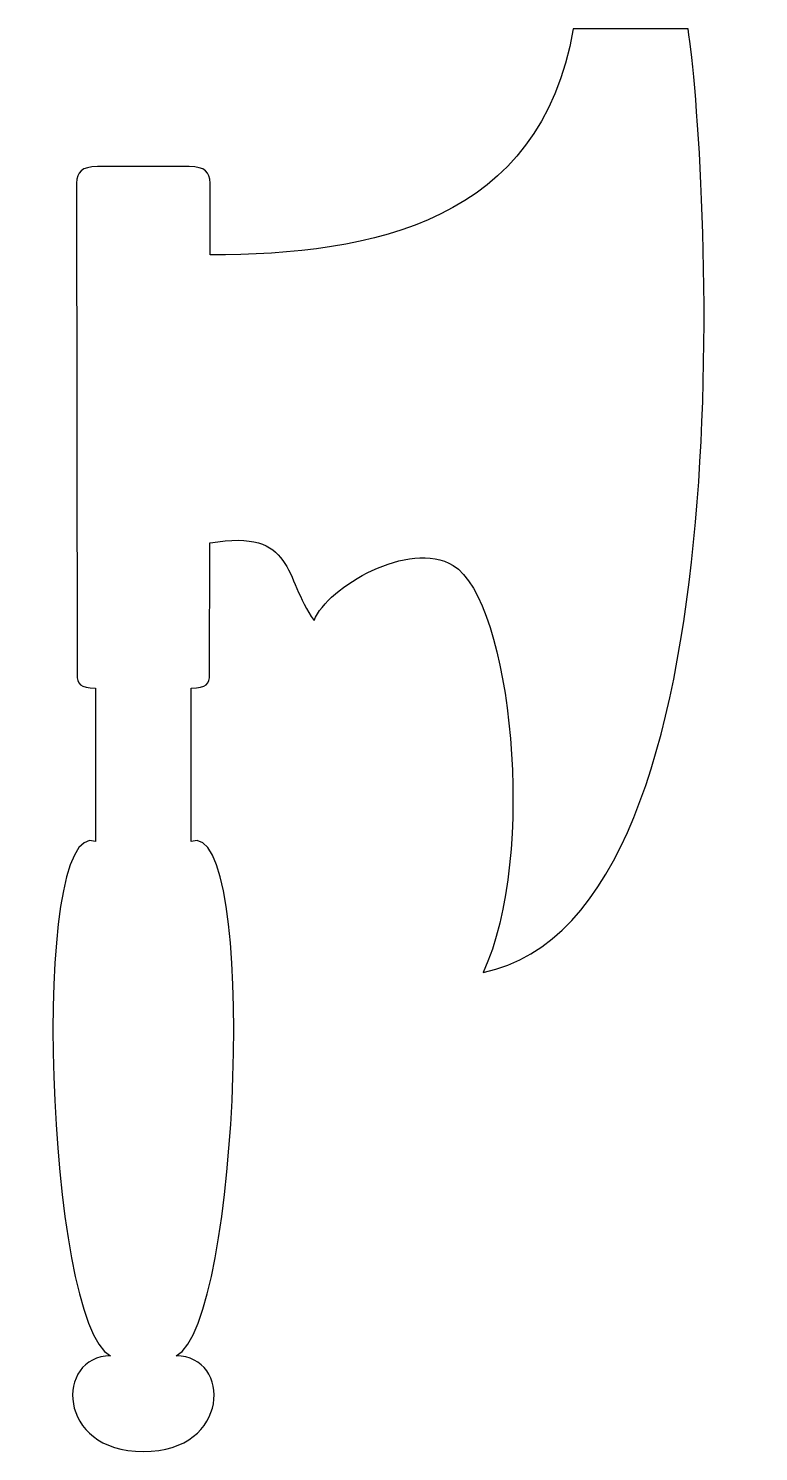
# Model space of a CAD drawing. Header units: centimetres. Extents: x -5.2 to 5.6, y -10.5 to 10.4.
import ezdxf

# ---------------------------------------------------------------- set-up
doc = ezdxf.new("R2010")
doc.units = ezdxf.units.CM
doc.header["$MEASUREMENT"] = 0
doc.layers.add('Layer 1', color=7, linetype='Continuous')

msp = doc.modelspace()

# ---------------------------------------------------------------- linework, layer by layer
at = {"layer": 'Layer 1'}
msp.add_open_spline([(4.55593, 10.4362), (4.81641, 8.77451), (5.59233, -2.62779), (1.53844, -3.44691), (1.53844, -3.44691), (2.34116, -1.7409), (1.95754, 2.02814), (1.09727, 2.54244), (1.09727, 2.54244), (0.4511, 2.92934), (-0.74833, 2.22319), (-0.94793, 1.73319), (-0.94793, 1.73319), (-1.40346, 2.3529), (-1.20847, 3.08778), (-2.47765, 2.87275), (-2.47765, 2.87275), (-2.47765, 2.87275), (-2.48313, 2.8728), (-2.48313, 2.8728), (-2.48313, 2.8728), (-2.48313, 2.8728), (-2.48535, 0.93071), (-2.48535, 0.93071), (-2.48535, 0.93071), (-2.48535, 0.80212), (-2.52536, 0.73553), (-2.75816, 0.73553), (-2.75816, 0.73553), (-2.75816, 0.73553), (-2.75805, -1.51925), (-2.75805, -1.51925), (-2.75805, -1.51925), (-1.77039, -1.15883), (-2.02986, -8.58931), (-2.97538, -9.09149), (-2.97538, -9.09149), (-2.16726, -9.08932), (-2.16734, -10.49817), (-3.461, -10.49817), (-3.461, -10.49817), (-4.75341, -10.49817), (-4.75354, -9.08932), (-3.94532, -9.09149), (-3.94532, -9.09149), (-4.89097, -8.58933), (-5.1514, -1.15888), (-4.16268, -1.51926), (-4.16268, -1.51926), (-4.16268, -1.51926), (-4.16257, 0.73552), (-4.16257, 0.73552), (-4.16257, 0.73552), (-4.39646, 0.73552), (-4.43644, 0.80206), (-4.43644, 0.93065), (-4.43644, 0.93065), (-4.43644, 0.93065), (-4.44303, 8.16819), (-4.44303, 8.16819), (-4.44303, 8.16819), (-4.43636, 8.32668), (-4.37551, 8.40981), (-4.13722, 8.40981), (-4.13722, 8.40981), (-4.13722, 8.40981), (-3.46087, 8.40981), (-3.46087, 8.40981), (-3.46087, 8.40981), (-3.46087, 8.40981), (-2.7847, 8.40981), (-2.7847, 8.40981), (-2.7847, 8.40981), (-2.54636, 8.40981), (-2.48548, 8.32668), (-2.47765, 8.16814), (-2.47765, 8.16814), (-2.47765, 8.16814), (-2.47887, 8.16819), (-2.47887, 8.16819), (-2.47887, 8.16819), (-2.47887, 8.16819), (-2.47982, 7.11176), (-2.47982, 7.11176), (-2.47982, 7.11176), (-2.47982, 7.11176), (-2.47768, 7.11176), (-2.47768, 7.11176), (-2.47768, 7.11176), (-0.0655, 7.11176), (2.37764, 7.6083), (2.86645, 10.43617), (2.86645, 10.43617), (3.23237, 10.4362), (4.43835, 10.44279), (4.55593, 10.4362)], degree=3, knots=[0, 0, 0, 0, 0.04, 0.04, 0.04, 0.04, 0.08, 0.08, 0.08, 0.08, 0.12, 0.12, 0.12, 0.12, 0.16, 0.16, 0.16, 0.16, 0.2, 0.2, 0.2, 0.2, 0.24, 0.24, 0.24, 0.24, 0.28, 0.28, 0.28, 0.28, 0.32, 0.32, 0.32, 0.32, 0.36, 0.36, 0.36, 0.36, 0.4, 0.4, 0.4, 0.4, 0.44, 0.44, 0.44, 0.44, 0.48, 0.48, 0.48, 0.48, 0.52, 0.52, 0.52, 0.52, 0.56, 0.56, 0.56, 0.56, 0.6, 0.6, 0.6, 0.6, 0.64, 0.64, 0.64, 0.64, 0.68, 0.68, 0.68, 0.68, 0.72, 0.72, 0.72, 0.72, 0.76, 0.76, 0.76, 0.76, 0.8, 0.8, 0.8, 0.8, 0.84, 0.84, 0.84, 0.84, 0.88, 0.88, 0.88, 0.88, 0.92, 0.92, 0.92, 0.92, 1, 1, 1, 1], dxfattribs=at)

doc.saveas('drawing.dxf')
